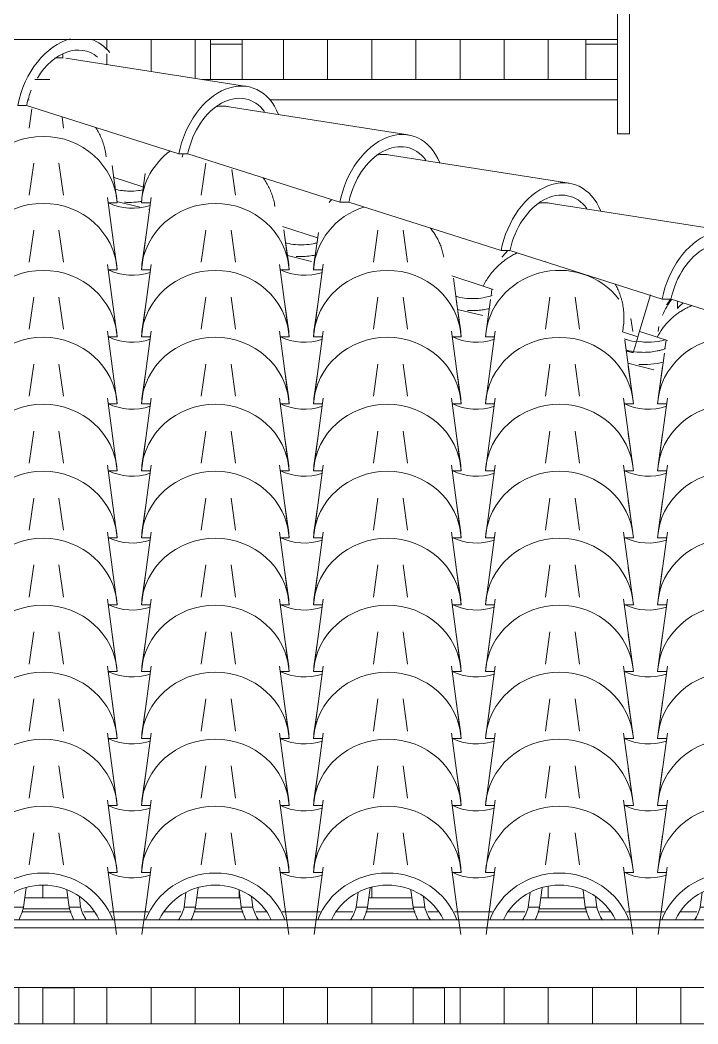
# Model space of a CAD drawing. Header units: millimetres. Extents: x -12976 to 58202, y -2238 to 7407.
# Drawn here: x 53130 to 54205, y 2606 to 4197 of the extents above; entities that cross this region are included whole.
import ezdxf

# ---------------------------------------------------------------- set-up
doc = ezdxf.new("R2010")
doc.units = ezdxf.units.MM
for name, color, linetype, lineweight in [('A-GENM', 13, 'Continuous', 9), ('A-GLAZ-CURT', 52, 'Continuous', 9), ('A-GLAZ-CWMG', 51, 'Continuous', 9), ('A-ROOF', 132, 'Continuous', 9), ('A-ROOF-OTLN', 132, 'Continuous', 9), ('A-ROOF-PATT', 132, 'Continuous', 9), ('S-COLS', 52, 'Continuous', 25)]:
    doc.layers.add(name, color=color, linetype=linetype, lineweight=lineweight)

# ---------------------------------------------------------------- blocks, each defined once
blk = doc.blocks.new('Rectangular Mullion - Caibro-4229769-FACHADA LATERAL ESQUERDA')
at = {"layer": 'A-GLAZ-CWMG'}
for p, q in [((19869.7, 4166.3), (19869.7, 4158.8)), ((19869.7, 4158.8), (19869.7, 4103.1)), ((19919.7, 4158.8), (19869.7, 4158.8)), ((19919.7, 4158.8), (19919.7, 4166.3)), ((19919.7, 4103.1), (19919.7, 4158.8)), ((19869.7, 4103.1), (19919.7, 4103.1))]:
    blk.add_line(p, q, dxfattribs=at)
blk = doc.blocks.new('Rectangular Mullion - Ripa-3919994-FACHADA LATERAL ESQUERDA')
at = {"layer": 'A-GLAZ-CWMG'}
for p, q in [((19048.1, 2805.9), (18979.7, 2805.9)), ((19321, 2805.9), (19252.5, 2805.9)), ((19593.9, 2805.9), (19525.4, 2805.9)), ((19866.8, 2805.9), (19798.3, 2805.9)), ((19051.1, 2788.7), (18976.7, 2788.7)), ((19323.9, 2788.7), (19249.6, 2788.7)), ((19596.8, 2788.7), (19522.5, 2788.7)), ((19869.7, 2788.7), (19795.4, 2788.7))]:
    blk.add_line(p, q, dxfattribs=at)
blk = doc.blocks.new('Rectangular Mullion - Caibro-4229766-FACHADA LATERAL ESQUERDA')
at = {"layer": 'A-GLAZ-CWMG'}
for p, q in [((3795, 4166.3), (3795, 4158.8)), ((3795, 4158.8), (3795, 4103.1)), ((3845, 4158.8), (3795, 4158.8)), ((3845, 4158.8), (3845, 4166.3)), ((3845, 4103.1), (3845, 4158.8)), ((3795, 4103.1), (3845, 4103.1))]:
    blk.add_line(p, q, dxfattribs=at)
blk = doc.blocks.new('Rectangular Mullion - Caibro-3920130-FACHADA LATERAL ESQUERDA')
at = {"layer": 'A-GLAZ-CWMG'}
for p, q in [((19008.2, 2825.9), (19008.2, 2805.9)), ((19008.2, 2663.5), (19008.2, 2606)), ((19058.2, 2663.5), (19008.2, 2663.5)), ((19058.2, 2606), (19058.2, 2663.5)), ((19008.2, 2606), (19058.2, 2606))]:
    blk.add_line(p, q, dxfattribs=at)
blk = doc.blocks.new('Rectangular Mullion - Caibro-3920089-FACHADA LATERAL ESQUERDA')
at = {"layer": 'A-GLAZ-CWMG'}
for p, q in [((19595.5, 2663.5), (19595.5, 2606)), ((19645.5, 2663.5), (19595.5, 2663.5)), ((19645.5, 2606), (19645.5, 2663.5)), ((19595.5, 2606), (19645.5, 2606))]:
    blk.add_line(p, q, dxfattribs=at)
blk = doc.blocks.new('COLONIAL BASE - COLONIAL BASE-3960684-FACHADA LATERAL ESQUERDA')
at = {"layer": 'A-GLAZ-CURT'}
for p, q in [((3752.8, 2908.8), (3760, 2858)), ((3978.5, 2858), (3985.6, 2908.8)), ((3889.4, 2783.5), (3899, 2854.7)), ((4102.5, 2854.7), (4112.1, 2783.5)), ((3765.4, 2818), (3769, 2791.1)), ((3969.4, 2791.1), (3973.6, 2821.9)), ((3787.1, 2791.1), (3785.1, 2807.3)), ((3951.4, 2791.1), (3954.2, 2814.6)), ((3769, 2791.1), (3787.1, 2791.1)), ((3891.5, 2798.8), (3884.4, 2748)), ((3951.4, 2791.1), (3969.4, 2791.1)), ((4117.1, 2748), (4110, 2798.8))]:
    blk.add_line(p, q, dxfattribs=at)
for centre, major_axis, start_param, end_param in [((4000.7, 2732.6), (117.5, 0), 0.348057, 2.793536), ((4000.7, 2732.6), (97.5, 0), 0.425177, 2.716415), ((3869.2, 2812.9), (102.8, 0), 3.36491, 3.584479), ((3869.2, 2812.9), (85.3, 0), 3.411763, 3.68386), ((3869.2, 2812.9), (85.3, 0), 5.740918, 6.013015), ((3869.2, 2812.9), (102.8, 0), 5.840299, 6.059868)]:
    blk.add_ellipse(centre, major_axis=major_axis, ratio=0.957826, start_param=start_param, end_param=end_param, dxfattribs=at)
blk = doc.blocks.new('COLONIAL BASE - COLONIAL BASE-V208-FACHADA LATERAL ESQUERDA')
at = {"layer": 'A-GLAZ-CURT'}
for p, q in [((4298.6, 3015), (4305.7, 2964.1)), ((4524.3, 2964.1), (4531.4, 3015)), ((4429.2, 2845.9), (4444.8, 2960.8)), ((4648.2, 2960.8), (4663.8, 2845.9)), ((4437.2, 2905), (4430.1, 2854.2)), ((4662.9, 2854.2), (4655.8, 2905)), ((4443.6, 2845.9), (4429.2, 2845.9)), ((4663.8, 2845.9), (4649.4, 2845.9))]:
    blk.add_line(p, q, dxfattribs=at)
for centre, major_axis, start_param, end_param in [((4546.5, 2838.8), (117.5, 0), 0.063873, 3.077719), ((4415, 2919.1), (85.3, 0), 4.240455, 5.051809)]:
    blk.add_ellipse(centre, major_axis=major_axis, ratio=0.957826, start_param=start_param, end_param=end_param, dxfattribs=at)
blk = doc.blocks.new('COLONIAL BASE - COLONIAL BASE-V258-FACHADA LATERAL ESQUERDA')
at = {"layer": 'A-GLAZ-CURT'}
for p, q in [((19579.7, 3758.1), (19586.8, 3707.2)), ((19805.4, 3707.2), (19812.5, 3758.1)), ((19710.3, 3589), (19725.9, 3703.9)), ((19931.2, 3690.1), (19944.9, 3589)), ((19718.3, 3648.1), (19711.2, 3597.2)), ((19944, 3597.2), (19936.9, 3648.1)), ((19724.7, 3589), (19710.3, 3589)), ((19944.9, 3589), (19930.5, 3589))]:
    blk.add_line(p, q, dxfattribs=at)
for centre, major_axis, start_param, end_param in [((19827.6, 3581.8), (117.5, 0), 0.063873, 3.077719), ((19696.1, 3662.1), (85.3, 0), 4.240455, 5.051809)]:
    blk.add_ellipse(centre, major_axis=major_axis, ratio=0.957826, start_param=start_param, end_param=end_param, dxfattribs=at)
blk = doc.blocks.new('COLONIAL BASE - COLONIAL BASE-V260-FACHADA LATERAL ESQUERDA')
at = {"layer": 'A-GLAZ-CURT'}
for p, q in [((19306.8, 3864.2), (19314, 3813.4)), ((19532.5, 3813.4), (19539.6, 3864.2)), ((19437.5, 3695.2), (19453, 3810.1)), ((19659.4, 3788.3), (19672, 3695.2)), ((19445.5, 3754.2), (19438.3, 3703.4)), ((19671.1, 3703.4), (19664, 3754.2)), ((19451.8, 3695.2), (19437.5, 3695.2)), ((19672, 3695.2), (19657.6, 3695.2))]:
    blk.add_line(p, q, dxfattribs=at)
for centre, major_axis, start_param, end_param in [((19554.7, 3688), (117.5, 0), 0.063873, 3.077719), ((19423.2, 3768.3), (85.3, 0), 4.240455, 5.051809)]:
    blk.add_ellipse(centre, major_axis=major_axis, ratio=0.957826, start_param=start_param, end_param=end_param, dxfattribs=at)
blk = doc.blocks.new('Colonial cumeeira - hip-4041867-FACHADA LATERAL ESQUERDA')
at = {"layer": 'A-GENM', "color": 8}
for p, q in [((19332, 4092), (19044.6, 4137)), ((18968.3, 4061.8), (18982.5, 4061.8)), ((19223.9, 3985.1), (18982.5, 4061.8)), ((19587.5, 4015.4), (19300.2, 4060.4)), ((19223.9, 3985.1), (19238.1, 3985.1)), ((19479.5, 3908.4), (19238, 3985.1)), ((19843.1, 3938.7), (19555.8, 3983.7)), ((19479.5, 3908.4), (19493.6, 3908.4)), ((19735, 3831.8), (19493.6, 3908.4)), ((20098.7, 3862), (19811.3, 3907)), ((19735, 3831.8), (19749.2, 3831.8)), ((19990.6, 3755.1), (19748.7, 3831.9)), ((19990.6, 3755.1), (20004.7, 3755.1)), ((20246.1, 3678.4), (20004.7, 3755.1))]:
    blk.add_line(p, q, dxfattribs=at)
for centre, major_axis, start_param, end_param in [((19050.2, 4054.4), (33.8, 112.5), 0.387141, 1.711533), ((19050.2, 4054.4), (28, 93.4), 6.000322, 7.494863), ((19050.2, 4054.4), (33.8, 112.5), 5.835967, 6.27354), ((19022.3, 4039.8), (28.7, 95.8), 0.156412, 0.345399), ((19305.7, 3977.8), (33.8, 112.5), 5.57005, 7.994719), ((19050.2, 4054.4), (28, 93.4), 1.435698, 1.686732), ((19305.7, 3977.8), (28, 93.4), 5.80919, 7.969917), ((19277.8, 3963.1), (28.7, 95.8), 0.043599, 0.345399), ((19561.3, 3901.1), (33.8, 112.5), 5.57005, 7.994719), ((19561.3, 3901.1), (28, 93.4), 5.80919, 7.969917), ((19533.4, 3886.5), (28.7, 95.8), 0.043599, 0.345399), ((19816.8, 3824.4), (33.8, 112.5), 5.57005, 7.994719), ((19816.8, 3824.4), (28, 93.4), 5.80919, 7.97014), ((19788.9, 3809.8), (28.7, 95.8), 0.043599, 0.345399), ((20072.4, 3747.8), (33.8, 112.5), 5.57005, 7.994719), ((20072.4, 3747.8), (28, 93.4), 5.80919, 7.969917)]:
    blk.add_ellipse(centre, major_axis=major_axis, ratio=0.691714, start_param=start_param, end_param=end_param, dxfattribs=at)

msp = doc.modelspace()

# ---------------------------------------------------------------- hatches: boundary and pattern name
at = {"layer": 'A-ROOF-PATT'}
h = msp.add_hatch(dxfattribs=at)
h.set_pattern_fill('FP_22', color=256, style=0, pattern_type=2)
h.set_pattern_definition([(90, (34157.68, 6240.08), (-70, 4e-15), [])])
h.paths.add_polyline_path([(37407.3, 4103.1), (37952.7, 4103.1), (37952.7, 4166.3), (37407.3, 4166.3), (37407.3, 4129.7)])
h.paths.add_polyline_path([(48224.4, 4103.1), (48669.1, 4103.1), (48669.1, 4166.3), (48123.8, 4166.3), (48123.8, 4103.1), (48219, 4103.1)])
h.paths.add_polyline_path([(38002.7, 4103.1), (38548, 4103.1), (38548, 4166.3), (38002.7, 4166.3), (38002.7, 4129.7)])
h.paths.add_polyline_path([(38598, 4103.1), (39143.4, 4103.1), (39143.4, 4166.3), (38598, 4166.3), (38598, 4129.7)])
h.paths.add_polyline_path([(39193.4, 4103.1), (39738.8, 4103.1), (39738.8, 4166.3), (39193.4, 4166.3), (39193.4, 4129.7)])
h.paths.add_polyline_path([(39788.8, 4103.1), (40334.1, 4103.1), (40334.1, 4166.3), (39788.8, 4166.3), (39788.8, 4129.7)])
h.paths.add_polyline_path([(40384.1, 4103.1), (40929.5, 4103.1), (40929.5, 4166.3), (40384.1, 4166.3), (40384.1, 4129.7)])
h.paths.add_polyline_path([(40979.5, 4103.1), (41223.8, 4103.4), (41445.7, 4137.6), (41455.8, 4135.5), (41452.5, 4138.4), (41429.8, 4148.1), (41384.4, 4137.7), (41367.8, 4143.6), (41372, 4149.7), (41391.4, 4164.2), (41400.8, 4166.3), (40979.5, 4166.3), (40979.5, 4129.7)])
h.paths.add_polyline_path([(48073.8, 4103.1), (48073.8, 4166.3), (47528.4, 4166.3), (47528.4, 4103.1), (48057.2, 4103.1)])
h.paths.add_polyline_path([(41469.9, 4103.1), (41483.5, 4103.1), (41479.3, 4109.8), (41470.9, 4103.8)])
h.paths.add_polyline_path([(47478.4, 4103.1), (47478.4, 4166.3), (46933, 4166.3), (46933, 4103.1), (47452.8, 4103.1)])
h.paths.add_polyline_path([(54027.3, 4103.1), (54027.3, 4166.3), (53482, 4166.3), (53482, 4103.1), (53884.8, 4103.1)])
h.paths.add_polyline_path([(53418.4, 4103.1), (53432, 4103.4), (53432, 4166.3), (53239.6, 4166.3), (53249, 4164.2), (53269.2, 4149.1), (53271.5, 4145.3), (53252.7, 4138.6), (53210.5, 4148.5), (53186.8, 4137.6), (53184.5, 4135.5), (53194.6, 4137.6), (53326.3, 4117.5), (53416.4, 4103.4)])
h.paths.add_polyline_path([(46883, 4103.1), (46883, 4166.3), (46337.7, 4166.3), (46337.7, 4103.1), (46848.5, 4103.1)])
h.paths.add_polyline_path([(46287.7, 4103.1), (46287.3, 4166.3), (45742.3, 4166.3), (45742.3, 4103.1), (46287.3, 4103.1)])
h.paths.add_polyline_path([(45692.3, 4103.1), (45692.3, 4166.3), (45147, 4166.3), (45147, 4103.1), (45682.9, 4103.1)])
h.paths.add_polyline_path([(53164.1, 4103.1), (53177.1, 4103.1), (53163.1, 4113.1), (53157.9, 4104.7), (53153.3, 4103.1)])
h.paths.add_polyline_path([(53127.2, 4103.1), (53107.8, 4113.5), (53073, 4131.5), (53030.3, 4157.5), (53017.1, 4166.3), (52886.6, 4166.3), (52886.6, 4103.1), (53107.8, 4103.1)])
h.paths.add_polyline_path([(45097, 4103.1), (45097, 4166.3), (44551.6, 4166.3), (44551.6, 4103.1), (45078.6, 4103.1)])
h.paths.add_polyline_path([(52836.6, 4103.1), (52836.6, 4166.3), (52291.3, 4166.3), (52291.3, 4103.1), (52805.6, 4103.1)])
h.paths.add_polyline_path([(41519.9, 4103.1), (41524.8, 4103.1), (41524.8, 4105.7)])
h.paths.add_polyline_path([(41574.8, 4103.1), (42120.2, 4103.1), (42120.2, 4166.3), (41629.5, 4165.9), (41608.5, 4151.8), (41574.8, 4131.9), (41574.8, 4127.9)])
h.paths.add_polyline_path([(44501.6, 4103.1), (44501.6, 4166.3), (43956.3, 4166.3), (43956.3, 4103.1), (44474.2, 4103.1)])
h.paths.add_polyline_path([(43906.3, 4103.1), (43906.3, 4166.3), (43360.9, 4166.3), (43360.9, 4103.1), (43869.9, 4103.1)])
h.paths.add_polyline_path([(43310.9, 4103.1), (43310.9, 4166.3), (42765.5, 4166.3), (42765.5, 4103.1), (43308.7, 4103.1)])
h.paths.add_polyline_path([(52241.3, 4103.1), (52241.3, 4166.3), (51695.9, 4166.3), (51695.9, 4103.1), (52201.3, 4103.1)])
h.paths.add_polyline_path([(51645.9, 4103.1), (51645.9, 4166.3), (51100.5, 4166.3), (51100.5, 4103.1), (51640.1, 4103.1)])
h.paths.add_polyline_path([(42170.2, 4103.1), (42715.5, 4103.1), (42715.5, 4166.3), (42170.2, 4166.3), (42170.2, 4129.7)])
h.paths.add_polyline_path([(51050.5, 4103.1), (51050.5, 4166.3), (50505.2, 4166.3), (50505.2, 4103.1), (51035.7, 4103.1)])
h.paths.add_polyline_path([(50455.2, 4103.1), (50455.2, 4166.3), (49909.8, 4166.3), (49909.8, 4103.1), (50431.4, 4103.1)])
h.paths.add_polyline_path([(49859.8, 4103.1), (49859.8, 4166.3), (49314.5, 4166.3), (49314.5, 4103.1), (49827, 4103.1)])
h.paths.add_polyline_path([(49264.5, 4103.1), (49264.5, 4166.3), (48719.1, 4166.3), (48719.1, 4103.1), (49222.7, 4103.1)])
h.paths.add_polyline_path([(48344.5, 4286.2), (48344.5, 4286.3), (48328.5, 4286.2)])
h.paths.add_polyline_path([(53826.5, 4286.2), (53826.4, 4286.3), (53810.4, 4286.2)])
h.paths.add_polyline_path([(42862.5, 4286.2), (42862.5, 4286.3), (42846.5, 4286.2)])
h.paths.add_polyline_path([(46974, 4286.2), (46974, 4286.3), (46958, 4286.2)])
h.paths.add_polyline_path([(53552.4, 4286.2), (53552.3, 4286.3), (53539.5, 4286.2)])
h.paths.add_polyline_path([(46699.9, 4286.2), (46699.9, 4286.3), (46683.9, 4286.2)])
h.paths.add_polyline_path([(42588.4, 4286.2), (42588.4, 4286.3), (42574.9, 4286.2)])
h.paths.add_polyline_path([(46425.8, 4286.2), (46425.8, 4286.3), (46416.8, 4286.2)])
h.paths.add_polyline_path([(42040.2, 4286.2), (42040.2, 4286.3), (42024.2, 4286.2)])
h.paths.add_polyline_path([(41766.1, 4286.2), (41766.1, 4286.3), (41754.7, 4286.2)])
h.paths.add_polyline_path([(46151.7, 4286.2), (46151.7, 4286.3), (46135.7, 4286.2)])
h.paths.add_polyline_path([(45877.6, 4286.2), (45877.6, 4286.3), (45861.6, 4286.2)])
h.paths.add_polyline_path([(48070.4, 4286.2), (48070.4, 4286.3), (48068, 4286.2)])
h.paths.add_polyline_path([(53004.2, 4286.2), (53004.2, 4286.3), (52988.1, 4286.2)])
h.paths.add_polyline_path([(43906.3, 4286.2), (43906.3, 4286.3), (43903.3, 4286.2)])
h.paths.add_polyline_path([(52730.1, 4286.2), (52730.1, 4286.3), (52719.3, 4286.2)])
h.paths.add_polyline_path([(52456, 4286.2), (52456, 4286.3), (52439.9, 4286.2)])
h.paths.add_polyline_path([(40929.5, 4286.2), (40929.5, 4286.3), (40888.2, 4286.2)])
h.paths.add_polyline_path([(45603.5, 4286.2), (45603.5, 4286.3), (45596.6, 4286.2)])
h.paths.add_polyline_path([(52181.9, 4286.2), (52181.9, 4286.3), (52165.8, 4286.2)])
h.paths.add_polyline_path([(41492, 4286.2), (41492, 4286.3), (41476, 4286.2)])
h.paths.add_polyline_path([(45055.3, 4286.2), (45055.3, 4286.3), (45039.3, 4286.2)])
h.paths.add_polyline_path([(51907.8, 4286.2), (51907.8, 4286.3), (51899.1, 4286.2)])
h = msp.add_hatch(dxfattribs=at)
h.set_pattern_fill('FP_21', color=256, style=0, pattern_type=2)
h.set_pattern_definition([(90, (34157.68, 5650.85), (-70, 4e-15), [])])
h.paths.add_polyline_path([(57208.1, 2606), (57016.2, 2663.6), (56740, 2663.5), (56740, 2606), (57165.6, 2606)])
h.paths.add_polyline_path([(37481.1, 2606), (37894.7, 2606), (37894.7, 2663.6), (37618.5, 2663.6), (37426.6, 2606)])
h.paths.add_polyline_path([(37944.7, 2606), (38482, 2606), (38482, 2663.6), (37944.7, 2663.5), (37944.7, 2645.2)])
h.paths.add_polyline_path([(38532, 2606), (39069.4, 2606), (39069.4, 2663.6), (38532, 2663.5), (38532, 2645.2)])
h.paths.add_polyline_path([(39119.4, 2606), (39656.7, 2606), (39656.7, 2663.6), (39119.4, 2663.5), (39119.4, 2645.2)])
h.paths.add_polyline_path([(39706.7, 2606), (40244.1, 2606), (40243.8, 2663.6), (39706.7, 2663.5), (39706.7, 2608.1)])
h.paths.add_polyline_path([(56690, 2606), (56690, 2663.6), (56152.6, 2663.5), (56152.6, 2606), (56474.9, 2606)])
h.paths.add_polyline_path([(40294.1, 2606), (40831.4, 2606), (40831.4, 2663.6), (40294.1, 2663.5), (40294.1, 2645.2)])
h.paths.add_polyline_path([(40881.4, 2606), (41418.8, 2606), (41418.8, 2663.6), (40881.4, 2663.5), (40881.4, 2645.2)])
h.paths.add_polyline_path([(41468.8, 2606), (42006.2, 2606), (42006.2, 2663.6), (41468.8, 2663.5), (41468.8, 2645.2)])
h.paths.add_polyline_path([(42056.2, 2606), (42593.5, 2606), (42593.5, 2663.6), (42056.2, 2663.5), (42056.2, 2645.2)])
h.paths.add_polyline_path([(42643.5, 2606), (43180.9, 2606), (43180.9, 2663.6), (42643.5, 2663.5), (42643.5, 2608.1)])
h.paths.add_polyline_path([(56102.6, 2606), (56102.6, 2663.6), (55565.3, 2663.5), (55565.3, 2606), (55784.2, 2606)])
h.paths.add_polyline_path([(43230.9, 2606), (43768.2, 2606), (43768.2, 2663.6), (43230.9, 2663.5), (43230.9, 2645.2)])
h.paths.add_polyline_path([(43818.2, 2606), (44355.6, 2606), (44355.6, 2663.6), (43818.2, 2663.5), (43818.2, 2645.2)])
h.paths.add_polyline_path([(55515.3, 2606), (55515.3, 2663.6), (54977.9, 2663.5), (54977.9, 2606), (55438.8, 2606)])
h.paths.add_polyline_path([(44405.6, 2606), (44942.9, 2606), (44942.9, 2663.6), (44405.6, 2663.5), (44405.6, 2645.2)])
h.paths.add_polyline_path([(44992.9, 2606), (45530.3, 2606), (45530.3, 2663.6), (44992.9, 2663.5), (44992.9, 2645.2)])
h.paths.add_polyline_path([(45580.3, 2606), (46117.6, 2606), (46117.6, 2663.6), (45580.3, 2663.5), (45580.3, 2645.2)])
h.paths.add_polyline_path([(46167.6, 2606), (46705, 2606), (46705, 2663.6), (46167.6, 2663.5), (46167.6, 2645.2)])
h.paths.add_polyline_path([(46755, 2606), (47292.3, 2606), (47292.3, 2663.6), (46755, 2663.5), (46755, 2645.2)])
h.paths.add_polyline_path([(47342.3, 2606), (47879.7, 2606), (47879.7, 2663.6), (47342.3, 2663.5), (47342.3, 2645.2)])
h.paths.add_polyline_path([(47929.7, 2606), (48467, 2606), (48467, 2663.6), (47929.7, 2663.5), (47929.7, 2645.2)])
h.paths.add_polyline_path([(48517, 2606), (49054.4, 2606), (49054.4, 2663.6), (48517, 2663.5), (48517, 2645.2)])
h.paths.add_polyline_path([(49104.4, 2606), (49641.7, 2606), (49641.7, 2663.6), (49104.4, 2663.5), (49104.4, 2645.2)])
h.paths.add_polyline_path([(49691.7, 2606), (50229.1, 2606), (50229.1, 2663.6), (49691.7, 2663.5), (49691.7, 2645.2)])
h.paths.add_polyline_path([(50279.1, 2606), (50816.4, 2606), (50816.4, 2663.6), (50279.1, 2663.5), (50279.1, 2645.2)])
h.paths.add_polyline_path([(50866.4, 2606), (51403.8, 2606), (51403.8, 2663.6), (50866.4, 2663.5), (50866.4, 2645.2)])
h.paths.add_polyline_path([(51453.8, 2606), (51991.2, 2606), (51991.2, 2663.6), (51453.8, 2663.5), (51453.8, 2645.2)])
h.paths.add_polyline_path([(52041.2, 2606), (52578.5, 2606), (52578.5, 2663.6), (52041.2, 2663.5), (52041.2, 2645.2)])
h.paths.add_polyline_path([(52628.5, 2606), (53165.9, 2606), (53165.9, 2663.6), (52628.5, 2663.5), (52628.5, 2645.2)])
h.paths.add_polyline_path([(53215.9, 2606), (53753.2, 2606), (53753.2, 2663.6), (53215.9, 2663.5), (53215.9, 2645.2)])
h.paths.add_polyline_path([(53803.2, 2606), (54340.6, 2606), (54340.6, 2663.6), (53803.2, 2663.5), (53803.2, 2645.2)])
h.paths.add_polyline_path([(54927.9, 2606), (54927.9, 2663.6), (54390.6, 2663.5), (54390.6, 2606), (54748.2, 2606)])
h.paths.add_polyline_path([(40357.1, 2805.9), (40380.6, 2805.9), (40378.7, 2818.1), (40365.2, 2823.1), (40340.9, 2825.9), (40317.4, 2823.1), (40314.3, 2821.5), (40312.1, 2805.9), (40351.7, 2805.9)])
h.paths.add_polyline_path([(50141, 2805.9), (50204.2, 2805.9), (50202.5, 2818), (50189, 2823.1), (50165, 2826), (50141, 2823.1), (50137.9, 2821.9), (50135.8, 2805.9)])
h.paths.add_polyline_path([(49931.3, 2805.9), (49929.6, 2818), (49916.2, 2823.1), (49892.1, 2826), (49868.1, 2823.1), (49865, 2821.9), (49862.9, 2805.9), (49921.3, 2805.9)])
h.paths.add_polyline_path([(44132.4, 2805.9), (44200.9, 2805.9), (44199.2, 2818), (44185.7, 2823.1), (44161.7, 2826), (44137.7, 2823.1), (44134.6, 2821.9), (44132.5, 2806.6)])
h.paths.add_polyline_path([(40585, 2805.9), (40653.5, 2805.9), (40651.8, 2818), (40638.3, 2823.1), (40613.4, 2825.9), (40589.2, 2822.7), (40587.1, 2821.5), (40585.3, 2807.6)])
h.paths.add_polyline_path([(50423.6, 2805.9), (50477, 2805.9), (50475.4, 2818), (50461.9, 2823.1), (50437.9, 2826), (50413.9, 2823.1), (50410.8, 2821.9), (50408.7, 2805.9), (50413.9, 2805.9)])
h.paths.add_polyline_path([(56417.1, 2805.9), (56477.1, 2805.9), (56477.1, 2818.6), (56465.2, 2823.1), (56441.2, 2826), (56417.1, 2823.1), (56414, 2821.9), (56412, 2805.9)])
h.paths.add_polyline_path([(49611.2, 2805.9), (49641.7, 2805.9), (49641.7, 2823.3), (49619.3, 2826), (49595.2, 2823.1), (49592.1, 2821.9), (49590, 2805.9), (49605, 2805.9)])
h.paths.add_polyline_path([(55047.5, 2805.9), (55115.9, 2805.9), (55114.3, 2818), (55100.8, 2823.1), (55076.8, 2826), (55052.8, 2823.1), (55049.7, 2821.9), (55047.6, 2806.6)])
h.paths.add_polyline_path([(54834.5, 2805.9), (54843.1, 2805.9), (54841.4, 2818), (54827.9, 2823.1), (54803.9, 2826), (54779.9, 2823.1), (54776.8, 2821.9), (54774.7, 2805.9), (54833.1, 2805.9)])
h.paths.add_polyline_path([(49385.5, 2805.9), (49383.9, 2818), (49370.4, 2823.1), (49346.4, 2826), (49322.3, 2823.1), (49319.2, 2821.9), (49317.2, 2805.9), (49375.6, 2805.9)])
h.paths.add_polyline_path([(50686.7, 2805.9), (50749.9, 2805.9), (50748.3, 2818), (50733.6, 2823.3), (50710.8, 2826), (50686.7, 2823.1), (50683.6, 2821.9), (50681.6, 2805.9)])
h.paths.add_polyline_path([(40887.2, 2805.9), (40926.4, 2805.9), (40924.7, 2818), (40911.2, 2823.1), (40887.2, 2826), (40881.4, 2825.3), (40881.4, 2805.9)])
h.paths.add_polyline_path([(40107.7, 2805.9), (40106.1, 2818), (40092.6, 2823.1), (40068.6, 2826), (40044.5, 2823.1), (40041.4, 2821.9), (40039.4, 2805.9), (40097.8, 2805.9)])
h.paths.add_polyline_path([(49104.4, 2805.9), (49112.7, 2805.9), (49111, 2818), (49104.4, 2820.5), (49104.4, 2814.6)])
h.paths.add_polyline_path([(49050, 2805.9), (49054.4, 2805.9), (49054.4, 2823.7), (49049.5, 2823.1), (49046.4, 2821.9), (49044.3, 2805.9), (49049.5, 2805.9)])
h.paths.add_polyline_path([(51007.7, 2805.9), (51022.8, 2805.9), (51021.2, 2818), (51007.7, 2823.1), (50983.6, 2826), (50959.6, 2823.1), (50956.5, 2821.9), (50954.4, 2805.9), (50983.6, 2805.9)])
h.paths.add_polyline_path([(41145.8, 2805.9), (41199.2, 2805.9), (41197.6, 2818), (41184.1, 2823.1), (41160.1, 2826), (41136, 2823.1), (41132.9, 2821.9), (41130.9, 2805.9), (41136, 2805.9)])
h.paths.add_polyline_path([(48834.2, 2805.9), (48839.8, 2805.9), (48838.1, 2818), (48824.6, 2823.1), (48800.6, 2826), (48776.6, 2823.1), (48773.5, 2821.9), (48771.4, 2805.9), (48829.8, 2805.9)])
h.paths.add_polyline_path([(56207.5, 2805.9), (56205.8, 2818), (56192.3, 2823.1), (56168.3, 2826), (56152.6, 2824.1), (56152.6, 2805.9), (56197.5, 2805.9)])
h.paths.add_polyline_path([(41408.9, 2805.9), (41418.8, 2805.9), (41418.7, 2824.3), (41408.9, 2823.1), (41405.8, 2821.9), (41403.7, 2805.9)])
h.paths.add_polyline_path([(48566.9, 2805.9), (48565.3, 2818), (48551.8, 2823.1), (48527.7, 2826), (48517, 2824.7), (48517, 2805.9), (48556.9, 2805.9)])
h.paths.add_polyline_path([(51256.5, 2805.9), (51295.7, 2805.9), (51294, 2818), (51280.5, 2823.1), (51256.5, 2826), (51232.5, 2823.1), (51229.4, 2821.9), (51227.3, 2805.9), (51242.3, 2805.9)])
h.paths.add_polyline_path([(39834.9, 2805.9), (39833.2, 2818), (39819.7, 2823.1), (39795.7, 2826), (39771.7, 2823.1), (39768.6, 2821.9), (39766.5, 2805.9), (39824.9, 2805.9)])
h.paths.add_polyline_path([(48294, 2805.9), (48292.4, 2818), (48278.9, 2823.1), (48254.9, 2826), (48229.8, 2822.7), (48227.7, 2821.9), (48225.7, 2805.9), (48284.1, 2805.9)])
h.paths.add_polyline_path([(41472.1, 2805.9), (41470.5, 2818), (41468.8, 2818.7), (41468.8, 2805.9)])
h.paths.add_polyline_path([(43864.8, 2805.9), (43928, 2805.9), (43926.4, 2818), (43912.9, 2823.1), (43888.8, 2826), (43864.8, 2823.1), (43861.7, 2821.9), (43859.6, 2805.9)])
h.paths.add_polyline_path([(41705.8, 2805.9), (41745, 2805.9), (41743.3, 2818), (41729.8, 2823.1), (41705.8, 2826), (41681.8, 2823.1), (41678.7, 2821.9), (41676.6, 2805.9), (41691.6, 2805.9)])
h.paths.add_polyline_path([(48014, 2805.9), (48021.2, 2805.9), (48019.5, 2818), (48006, 2823.1), (47982, 2826), (47958, 2823.1), (47954.9, 2821.9), (47952.8, 2805.9), (48011.2, 2805.9)])
h.paths.add_polyline_path([(51505.4, 2805.9), (51568.5, 2805.9), (51566.9, 2818), (51553.4, 2823.1), (51529.4, 2826), (51505.4, 2823.1), (51502.3, 2821.9), (51500.2, 2805.9)])
h.paths.add_polyline_path([(55608.3, 2805.9), (55661.7, 2805.9), (55660.1, 2818), (55646.6, 2823.1), (55622.5, 2826), (55598.5, 2823.1), (55595.4, 2821.9), (55593.3, 2805.9), (55598.5, 2805.9)])
h.paths.add_polyline_path([(39553.1, 2805.9), (39562, 2805.9), (39560.3, 2818), (39546.8, 2823.1), (39522.8, 2826), (39498.8, 2823.1), (39495.7, 2821.9), (39493.6, 2805.9), (39552, 2805.9)])
h.paths.add_polyline_path([(41964.5, 2805.9), (42006.2, 2805.9), (42006.2, 2821.8), (42002.7, 2823.1), (41978.7, 2826), (41954.7, 2823.1), (41951.6, 2821.9), (41949.5, 2805.9), (41954.7, 2805.9)])
h.paths.add_polyline_path([(51802.3, 2805.9), (51841.4, 2805.9), (51839.8, 2818), (51826.3, 2823.1), (51802.3, 2826), (51778.2, 2823.1), (51775.1, 2821.9), (51773.1, 2805.9), (51788, 2805.9)])
h.paths.add_polyline_path([(55388.8, 2805.9), (55387.2, 2818), (55373.7, 2823.1), (55349.7, 2826), (55325.6, 2823.1), (55322.5, 2821.9), (55320.5, 2805.9), (55378.9, 2805.9)])
h.paths.add_polyline_path([(47748.3, 2805.9), (47746.6, 2818), (47733.1, 2823.1), (47709.1, 2826), (47685.1, 2823.1), (47682, 2821.9), (47679.9, 2805.9), (47738.3, 2805.9)])
h.paths.add_polyline_path([(52060.9, 2805.9), (52114.3, 2805.9), (52112.7, 2818), (52099.2, 2823.1), (52075.1, 2826), (52051.1, 2823.1), (52048, 2821.9), (52045.9, 2805.9), (52051.1, 2805.9)])
h.paths.add_polyline_path([(47475.4, 2805.9), (47473.8, 2818), (47460.3, 2823.1), (47436.2, 2826), (47412.2, 2823.1), (47409.1, 2821.9), (47407, 2805.9), (47465.4, 2805.9)])
h.paths.add_polyline_path([(39289.1, 2805.9), (39287.5, 2818), (39274, 2823.1), (39249.9, 2826), (39225.9, 2823.1), (39222.8, 2821.9), (39220.7, 2805.9), (39279.1, 2805.9)])
h.paths.add_polyline_path([(47193.8, 2805.9), (47202.5, 2805.9), (47200.9, 2818), (47187.4, 2823.1), (47163.4, 2826), (47139.3, 2823.1), (47136.2, 2821.9), (47134.2, 2805.9), (47192.6, 2805.9)])
h.paths.add_polyline_path([(55934.6, 2805.9), (55932.9, 2818), (55919.4, 2823.1), (55895.4, 2826), (55870.5, 2822.8), (55868.3, 2821.9), (55866.2, 2805.9), (55924.6, 2805.9)])
h.paths.add_polyline_path([(52324, 2805.9), (52387.2, 2805.9), (52385.5, 2818), (52372, 2823.1), (52348, 2826), (52324, 2823.1), (52320.9, 2821.9), (52318.8, 2805.9)])
h.paths.add_polyline_path([(52628.5, 2805.9), (52660.1, 2805.9), (52658.4, 2818), (52644.9, 2823.1), (52628.5, 2825.1), (52628.5, 2823.1)])
h.paths.add_polyline_path([(46929.6, 2805.9), (46928, 2818), (46914.5, 2823.1), (46890.5, 2826), (46866.5, 2823.1), (46863.4, 2821.9), (46861.3, 2805.9), (46919.7, 2805.9)])
h.paths.add_polyline_path([(39016.2, 2805.9), (39014.6, 2818), (39001.1, 2823.1), (38977.1, 2826), (38953, 2823.1), (38949.9, 2821.9), (38947.8, 2805.9), (39006.3, 2805.9)])
h.paths.add_polyline_path([(42524.5, 2805.9), (42563.6, 2805.9), (42562, 2818), (42548.5, 2823.1), (42524.5, 2826), (42500.4, 2823.1), (42497.3, 2821.9), (42495.3, 2805.9), (42510.2, 2805.9)])
h.paths.add_polyline_path([(52917.8, 2805.9), (52932.9, 2805.9), (52931.3, 2818), (52917.8, 2823.1), (52893.8, 2826), (52869.7, 2823.1), (52866.6, 2821.9), (52864.6, 2805.9), (52893.8, 2805.9)])
h.paths.add_polyline_path([(46656.8, 2805.9), (46655.1, 2818), (46641.6, 2823.1), (46617.6, 2826), (46593.6, 2823.1), (46590.5, 2821.9), (46588.3, 2805.9), (46646.8, 2805.9)])
h.paths.add_polyline_path([(38743.3, 2805.9), (38741.7, 2818), (38728.2, 2823.1), (38704.2, 2826), (38680.2, 2823.1), (38677.1, 2821.9), (38675, 2805.9), (38733.4, 2805.9)])
h.paths.add_polyline_path([(53142.6, 2805.9), (53165.9, 2805.9), (53165.9, 2825.9), (53142.6, 2823.1), (53139.5, 2821.9), (53137.4, 2805.9)])
h.paths.add_polyline_path([(46383.9, 2805.9), (46382.2, 2818), (46368.8, 2823.1), (46344.7, 2826), (46320.7, 2823.1), (46317.6, 2821.9), (46315.5, 2805.9), (46373.9, 2805.9)])
h.paths.add_polyline_path([(44420.3, 2805.9), (44473.8, 2805.9), (44472.1, 2818), (44458.6, 2823.1), (44434.6, 2826), (44410.6, 2823.1), (44407.5, 2821.9), (44405.6, 2805.9), (44410.6, 2805.9)])
h.paths.add_polyline_path([(42783.1, 2805.9), (42836.5, 2805.9), (42834.8, 2818), (42821.4, 2823.1), (42797.3, 2826), (42773.3, 2823.1), (42770.2, 2821.9), (42768.1, 2805.9), (42773.3, 2805.9)])
h.paths.add_polyline_path([(53478.7, 2805.9), (53477.3, 2814.6), (53477.3, 2805.9)])
h.paths.add_polyline_path([(53698.2, 2805.9), (53751.6, 2805.9), (53749.9, 2818), (53736.4, 2823.1), (53712.1, 2826), (53688.4, 2823.1), (53685.3, 2821.9), (53683.2, 2805.9), (53688.4, 2805.9)])
h.paths.add_polyline_path([(38470.5, 2805.9), (38468.8, 2818), (38455.3, 2823.1), (38430.8, 2825.9), (38407.3, 2823.1), (38404.2, 2821.9), (38402.1, 2805.9), (38460.5, 2805.9)])
h.paths.add_polyline_path([(46111, 2805.9), (46109.4, 2818), (46095.9, 2823.1), (46071.9, 2826), (46047.8, 2823.1), (46044.7, 2821.9), (46042.7, 2805.9), (46101.1, 2805.9)])
h.paths.add_polyline_path([(53971, 2805.9), (54024.4, 2805.9), (54022.8, 2818), (54009.3, 2823.1), (53985.3, 2826), (53961.3, 2823.1), (53958.2, 2821.9), (53956.1, 2805.9), (53961.3, 2805.9)])
h.paths.add_polyline_path([(45510.3, 2805.9), (45530.3, 2805.9), (45530.3, 2825.5), (45526.1, 2826), (45502.1, 2823.1), (45499, 2821.9), (45496.9, 2805.9), (45502.1, 2805.9)])
h.paths.add_polyline_path([(43046.2, 2805.9), (43109.4, 2805.9), (43107.7, 2818), (43092.9, 2823.3), (43070.2, 2826), (43046.2, 2823.1), (43043.1, 2821.9), (43041, 2805.9)])
h.paths.add_polyline_path([(43655.1, 2805.9), (43653.5, 2818), (43640, 2823.1), (43616, 2826), (43591.9, 2823.1), (43588.8, 2821.9), (43586.8, 2805.9), (43654.1, 2805.9)])
h.paths.add_polyline_path([(38197.6, 2805.9), (38195.9, 2818), (38182.5, 2823.1), (38158.4, 2825.6), (38157.3, 2825.3), (38157.3, 2805.9), (38187.6, 2805.9)])
h.paths.add_polyline_path([(45292.4, 2805.9), (45290.7, 2818), (45277.2, 2823.1), (45251.3, 2825.8), (45229.2, 2823.1), (45226.1, 2821.9), (45224, 2805.9), (45282.4, 2805.9)])
h.paths.add_polyline_path([(54228.9, 2805.9), (54297.3, 2805.9), (54295.7, 2818), (54282.2, 2823.1), (54258.2, 2826), (54234.1, 2823.1), (54231, 2821.9), (54229, 2806.6)])
h.paths.add_polyline_path([(43343.1, 2805.9), (43382.2, 2805.9), (43380.6, 2818), (43367.1, 2823.1), (43343.1, 2826), (43319.1, 2823.1), (43316, 2821.9), (43313.9, 2805.9), (43328.8, 2805.9)])
h.paths.add_polyline_path([(45019.5, 2805.9), (45017.9, 2818), (45004.4, 2823.1), (44992.9, 2824.5), (44992.9, 2805.9), (45009.5, 2805.9)])
h.paths.add_polyline_path([(54555.1, 2805.9), (54570.2, 2805.9), (54568.5, 2818), (54555.1, 2823.1), (54531, 2826), (54507, 2823.1), (54503.9, 2821.9), (54501.8, 2805.9), (54531, 2805.9)])
h.paths.add_polyline_path([(44746.6, 2805.9), (44745, 2818), (44731.5, 2823.1), (44707.5, 2826), (44683.4, 2823.1), (44680.3, 2821.9), (44678.3, 2805.9), (44736.7, 2805.9)])

# ---------------------------------------------------------------- linework, layer by layer
at = {"layer": 'A-GLAZ-CURT'}
for p, q in [((53144.4, 4025.7), (53148.7, 4056.4)), ((53196.4, 4043.1), (53198.8, 4025.7)), ((53386.8, 3980), (53388.3, 3985.1)), ((53191.6, 3970.4), (53198.8, 3919.5)), ((53283, 3915.7), (53275.9, 3966.5)), ((53417.3, 3919.5), (53424.4, 3970.4)), ((53326.3, 3932.3), (53277.5, 3948.3)), ((53328.5, 3953.9), (53323.1, 3915.7)), ((53465.9, 3960.5), (53471.6, 3919.5)), ((53280, 3936.6), (53280.7, 3930.8)), ((53325.1, 3928.6), (53325.7, 3932.5)), ((53281.6, 3924.7), (53283.9, 3907.5)), ((53322.3, 3801.3), (53337.8, 3916.2)), ((53283.9, 3907.5), (53269.5, 3907.5)), ((53283.5, 3909.6), (53319.9, 3900.6)), ((53322.3, 3907.5), (53322.7, 3910.6)), ((53336.6, 3907.5), (53322.3, 3907.5)), ((53333.3, 3897.3), (53335.2, 3896.8)), ((53601.5, 3851.9), (53546.2, 3870)), ((53330.3, 3860.4), (53323.1, 3809.6)), ((53548.2, 3864.5), (53556.8, 3801.3)), ((53555.9, 3809.6), (53548.8, 3860.4)), ((53603.1, 3860.4), (53596, 3809.6)), ((53601, 3844.4), (53602.1, 3853)), ((53737.4, 3864.2), (53744.5, 3813.4)), ((53554, 3824), (53592.1, 3814.6)), ((53595.1, 3801.3), (53599.1, 3830.5)), ((53963, 3813.4), (53963.2, 3814.3)), ((53336.6, 3801.3), (53322.3, 3801.3)), ((53556.8, 3801.3), (53542.4, 3801.3)), ((53609.5, 3801.3), (53595.1, 3801.3)), ((53864.4, 3775.5), (53814.7, 3791.7)), ((53880.4, 3770.2), (53864.4, 3775.5)), ((53876.8, 3760.3), (53878.3, 3770.9)), ((54010.3, 3758.1), (54017.4, 3707.2)), ((54109.9, 3695.2), (54129.8, 3761.6)), ((53868, 3695.2), (53875.4, 3749.9)), ((53876, 3754.2), (53868.9, 3703.4)), ((54172.6, 3740.1), (54172.6, 3751.9)), ((53823.8, 3738.6), (53863.9, 3728.7)), ((54101.7, 3703.4), (54098.7, 3724.2)), ((54143, 3711.7), (54141.8, 3703.4)), ((53882.4, 3695.2), (53868, 3695.2)), ((54109.9, 3695.2), (54085.3, 3703.2)), ((54107.5, 3687.2), (54109.7, 3694.7)), ((54140.3, 3694.8), (54112.8, 3703.8)), ((54156.8, 3689.4), (54140.3, 3694.8)), ((54107.5, 3687.1), (54102.4, 3670.3)), ((54152.7, 3676.2), (54154.6, 3690.1)), ((54092.7, 3672.2), (54102.3, 3669.9)), ((54140.9, 3589), (54151.8, 3669.3)), ((54093.8, 3653.2), (54135.3, 3642.9)), ((54148.9, 3648.1), (54141.8, 3597.2)), ((54155.3, 3589), (54140.9, 3589))]:
    msp.add_line(p, q, dxfattribs=at)
for centre, major_axis, start_param, end_param in [((53166.6, 3900.3), (117.5, 0), 0.063873, 3.077719), ((53439.5, 3900.3), (117.5, 0), 2.221603, 3.077719), ((53308, 3980.6), (85.3, 0), 4.240455, 5.051809), ((53439.5, 3794.1), (117.5, 0), 0.063873, 3.077719), ((53712.4, 3794.1), (117.5, 0), 1.891773, 3.077719), ((53985.3, 3688), (117.5, 0), 0.638161, 3.077719), ((53308, 3874.4), (85.3, 0), 4.240455, 5.051809), ((53580.9, 3874.4), (85.3, 0), 4.240455, 5.051809), ((54258.2, 3688), (117.5, 0), 2.504481, 2.765205), ((53853.8, 3768.3), (85.3, 0), 4.240455, 5.051809), ((54258.2, 3581.8), (117.5, 0), 0.063873, 3.077719), ((54126.6, 3768.3), (85.3, 0), 4.495582, 5.023888), ((54126.6, 3662.1), (85.3, 0), 4.240455, 5.051809)]:
    msp.add_ellipse(centre, major_axis=major_axis, ratio=0.957826, start_param=start_param, end_param=end_param, dxfattribs=at)
for points, knots in [([(53249.7, 4027.1), (53249.9, 4026.8), (53251.7, 4024), (53254.8, 4018.6), (53258, 4011.9), (53260.3, 4006.2), (53261.8, 4001.8), (53263.2, 3997.3), (53264.4, 3992.7), (53265.3, 3987.9), (53266, 3983.8), (53266.3, 3981.3), (53266.4, 3980.4)], [-0.2260521, -0.2260521, -0.2260521, -0.2260521, -0.2222222, -0.1944444, -0.1666667, -0.1527778, -0.1388889, -0.125, -0.1111111, -0.0972222, -0.0833333, -0.0760188, -0.0760188, -0.0760188, -0.0760188]), ([(53515.4, 3947.2), (53515.6, 3946.9), (53517.5, 3944.2), (53520.9, 3939), (53524.4, 3932.5), (53526.9, 3927), (53528.6, 3922.8), (53530.2, 3918.4), (53531.5, 3913.9), (53532.7, 3909.2), (53533.5, 3905.1), (53533.9, 3902.5), (53534.1, 3901.5)], [-0.3137031, -0.3137031, -0.3137031, -0.3137031, -0.3076923, -0.2692308, -0.2307692, -0.2115385, -0.1923077, -0.1730769, -0.1538462, -0.1346154, -0.1153846, -0.1040057, -0.1040057, -0.1040057, -0.1040057]), ([(53280.7, 3929.1), (53288, 3927.2), (53300.2, 3925.6), (53315.7, 3926.5), (53323.4, 3927.9), (53326.3, 3928.6)], [-0.4772389, -0.4772389, -0.4772389, -0.4772389, -0.375, -0.3125, -0.2745836, -0.2745836, -0.2745836, -0.2745836]), ([(53322.6, 3909.8), (53319.9, 3909.3), (53311.9, 3908.3), (53302.9, 3908), (53296.6, 3908.4), (53295.5, 3908.5)], [-0.69565112, -0.69565112, -0.69565112, -0.69565112, -0.66666667, -0.61111111, -0.59904215, -0.59904215, -0.59904215, -0.59904215]), ([(53624.2, 3912.8), (53623.5, 3912.2), (53622.2, 3910.7), (53620.9, 3909.1), (53620.2, 3908.2)], [-0.15736108, -0.15736108, -0.15736108, -0.15736108, -0.14705882, -0.1347894, -0.1347894, -0.1347894, -0.1347894]), ([(53780.6, 3867.5), (53783.1, 3864.5), (53786.8, 3859.3), (53791.5, 3851.6), (53794.8, 3844.7), (53797.8, 3837.4), (53800.2, 3829.7), (53801.4, 3824.3), (53801.9, 3821.6)], [-0.6019554, -0.6019554, -0.6019554, -0.6019554, -0.5, -0.4375, -0.375, -0.3125, -0.25, -0.1875, -0.1875, -0.1875, -0.1875]), ([(53550.8, 3844.2), (53551.5, 3844), (53561.2, 3841.6), (53575.9, 3840.1), (53592.2, 3842.1), (53599, 3843.6), (53601, 3844.1)], [-0.4806089, -0.4806089, -0.4806089, -0.4806089, -0.4705882, -0.3529412, -0.2941176, -0.269049, -0.269049, -0.269049, -0.269049]), ([(53598.7, 3824.8), (53591.3, 3823.4), (53580.9, 3822.3), (53570.7, 3822.5), (53567.7, 3822.7)], [-0.7056615, -0.7056615, -0.7056615, -0.7056615, -0.6315789, -0.6005531, -0.6005531, -0.6005531, -0.6005531]), ([(53864.4, 3775.5), (53867.2, 3781.1), (53871.8, 3789), (53879, 3798.4), (53884.9, 3804.8), (53891.1, 3810.7), (53897.5, 3815.9), (53904.2, 3820.5), (53910.9, 3824.6), (53915.7, 3827), (53918.1, 3828.1), (53918.2, 3828.2)], [-1, -1, -1, -1, -0.9539474, -0.9309211, -0.9078947, -0.8848684, -0.8618421, -0.8388158, -0.8157895, -0.7927632, -0.79151, -0.79151, -0.79151, -0.79151]), ([(53903.8, 3831.9), (53902.2, 3830.4), (53898.8, 3827.1), (53895.7, 3823.3), (53894.2, 3821.2)], [-0.15532101, -0.15532101, -0.15532101, -0.15532101, -0.13157895, -0.10526316, -0.10526316, -0.10526316, -0.10526316]), ([(54073.9, 3778.8), (54075.2, 3776.4), (54077.8, 3771.3), (54080.6, 3764.5), (54082.6, 3758.6), (54084, 3754), (54085.2, 3749.3), (54086.1, 3744.5), (54086.8, 3739.6), (54087.6, 3732.8), (54087.9, 3724.3), (54087.1, 3713.9), (54086, 3706.8), (54085.3, 3703.2)], [-0.2081889, -0.2081889, -0.2081889, -0.2081889, -0.1842105, -0.1578947, -0.1447368, -0.1315789, -0.1184211, -0.1052632, -0.0921053, -0.0789474, -0.0526316, -0.0263158, 0, 0, 0, 0]), ([(53821, 3759.2), (53822, 3759), (53832.3, 3756.3), (53848, 3754.9), (53866.5, 3757.2), (53875, 3759.4), (53878.4, 3760.5)], [-0.4832936, -0.4832936, -0.4832936, -0.4832936, -0.4705882, -0.3529412, -0.2941176, -0.2535294, -0.2535294, -0.2535294, -0.2535294]), ([(54162.2, 3755.2), (54161.3, 3754.2), (54159.4, 3751.9), (54157.1, 3748.7), (54155.7, 3746.6), (54155.3, 3745.9)], [-0.7659135, -0.7659135, -0.7659135, -0.7659135, -0.7, -0.625, -0.5865042, -0.5865042, -0.5865042, -0.5865042]), ([(53874, 3739.9), (53873.3, 3739.7), (53869.5, 3738.9), (53862.7, 3737.7), (53851.8, 3736.7), (53844.1, 3736.7), (53839.4, 3737)], [-0.6768941, -0.6768941, -0.6768941, -0.6768941, -0.6691176, -0.6360294, -0.6029412, -0.5510166, -0.5510166, -0.5510166, -0.5510166]), ([(54140.3, 3694.8), (54142.9, 3699.6), (54147.1, 3706.2), (54153.3, 3714.2), (54158.4, 3719.8), (54162.8, 3724), (54166.5, 3727.2), (54170.1, 3730.2), (54174.9, 3733.6), (54180.7, 3737.4), (54186.6, 3740.7), (54191.5, 3743), (54194.5, 3744.3), (54195.4, 3744.7)], [-1, -1, -1, -1, -0.9583333, -0.9375, -0.9166667, -0.8958333, -0.8854167, -0.875, -0.8541667, -0.8333333, -0.8125, -0.7916667, -0.781856, -0.781856, -0.781856, -0.781856]), ([(54181.5, 3748.7), (54180, 3747.4), (54176.9, 3744.7), (54174.1, 3741.8), (54172.7, 3740.2)], [-0.16169709, -0.16169709, -0.16169709, -0.16169709, -0.13888889, -0.11636366, -0.11636366, -0.11636366, -0.11636366]), ([(54088.2, 3692), (54089.8, 3691.4), (54096.1, 3689.3), (54102.6, 3687.8), (54107.5, 3687.1)], [-0.1687737, -0.1687737, -0.1687737, -0.1687737, -0.125, 0, 0, 0, 0]), ([(54090.9, 3674.3), (54096.7, 3672.7), (54106.1, 3671), (54119.1, 3670.4), (54129.8, 3670.9), (54138.7, 3672.3), (54145.9, 3674), (54150.3, 3675.2), (54152.8, 3676.1), (54153.6, 3676.4)], [-0.8426681, -0.8426681, -0.8426681, -0.8426681, -0.7222222, -0.6527778, -0.5833333, -0.5138889, -0.4791667, -0.4444444, -0.4296257, -0.4296257, -0.4296257, -0.4296257]), ([(54149.9, 3655.1), (54146.7, 3654.3), (54136.7, 3652.1), (54123.8, 3650.9), (54114.3, 3651.1), (54111.4, 3651.2)], [-0.4979829, -0.4979829, -0.4979829, -0.4979829, -0.4444444, -0.3333333, -0.284318, -0.284318, -0.284318, -0.284318])]:
    msp.add_open_spline(points, degree=3, knots=knots, dxfattribs=at)
msp.add_open_spline([(54102.4, 3670.3), (54098.6, 3670.9), (54094.9, 3671.6), (54091.2, 3672.6)], degree=3, dxfattribs=at)
at = {"layer": 'A-ROOF'}
for p, q in [((53153.3, 4103.1), (53177.1, 4103.1)), ((53418.4, 4103.1), (53432, 4103.1)), ((53482, 4103.1), (54027.3, 4103.1)), ((53144.3, 4070.7), (53143.1, 4070.7)), ((54077.3, 4070.7), (53525.8, 4070.7)), ((37426.6, 2606), (57208.1, 2606))]:
    msp.add_line(p, q, dxfattribs=at)
at = {"layer": 'A-ROOF-OTLN'}
for p, q in [((54077.3, 4308.4), (54077.3, 4166.3)), ((54096.3, 4016.9), (54096.3, 4303)), ((54077.3, 4166.3), (37357.3, 4166.3)), ((54077.3, 4103.1), (54077.3, 4016.9)), ((54077.3, 4016.9), (54096.3, 4016.9)), ((57397.3, 2770.8), (37237.3, 2770.8)), ((53210.7, 2783.5), (53132.5, 2783.5)), ((53248.3, 2783.5), (53230.8, 2783.5)), ((53333.3, 2783.5), (53272.9, 2783.5)), ((53384.6, 2783.5), (53357.8, 2783.5)), ((53483.5, 2783.5), (53405.4, 2783.5)), ((53521.2, 2783.5), (53503.7, 2783.5)), ((53606.2, 2783.5), (53545.8, 2783.5)), ((53657.5, 2783.5), (53630.7, 2783.5)), ((53756.4, 2783.5), (53678.2, 2783.5)), ((53794.1, 2783.5), (53776.5, 2783.5)), ((53879.1, 2783.5), (53818.7, 2783.5)), ((53930.4, 2783.5), (53903.6, 2783.5)), ((54029.3, 2783.5), (53951.1, 2783.5)), ((54067, 2783.5), (54049.4, 2783.5)), ((54152, 2783.5), (54091.6, 2783.5)), ((54203.2, 2783.5), (54176.5, 2783.5)), ((57397.3, 2758.1), (37237.3, 2758.1)), ((57346.5, 2663.6), (37288.1, 2663.6))]:
    msp.add_line(p, q, dxfattribs=at)
at = {"layer": 'S-COLS'}
msp.add_line((53477.3, 2815.9), (53477.3, 2805.9), dxfattribs=at)

# ---------------------------------------------------------------- block references
at = {"layer": 'A-GENM', "color": 7}
msp.add_blockref('Colonial cumeeira - hip-4041867-FACHADA LATERAL ESQUERDA', (34157.7, 0), dxfattribs=at)
at = {"layer": 'A-GLAZ-CURT'}
for name, p in [('COLONIAL BASE - COLONIAL BASE-V208-FACHADA LATERAL ESQUERDA', (48620.1, 955.4)), ('COLONIAL BASE - COLONIAL BASE-V208-FACHADA LATERAL ESQUERDA', (48620.1, 849.2)), ('COLONIAL BASE - COLONIAL BASE-V208-FACHADA LATERAL ESQUERDA', (48893, 849.2)), ('COLONIAL BASE - COLONIAL BASE-V260-FACHADA LATERAL ESQUERDA', (34157.7, 0)), ('COLONIAL BASE - COLONIAL BASE-V208-FACHADA LATERAL ESQUERDA', (48620.1, 743.1)), ('COLONIAL BASE - COLONIAL BASE-V208-FACHADA LATERAL ESQUERDA', (48893, 743.1)), ('COLONIAL BASE - COLONIAL BASE-V208-FACHADA LATERAL ESQUERDA', (49165.9, 743.1)), ('COLONIAL BASE - COLONIAL BASE-V258-FACHADA LATERAL ESQUERDA', (34157.7, 0)), ('COLONIAL BASE - COLONIAL BASE-V208-FACHADA LATERAL ESQUERDA', (48620.1, 636.9)), ('COLONIAL BASE - COLONIAL BASE-V208-FACHADA LATERAL ESQUERDA', (48893, 636.9)), ('COLONIAL BASE - COLONIAL BASE-V208-FACHADA LATERAL ESQUERDA', (49165.9, 636.9)), ('COLONIAL BASE - COLONIAL BASE-V208-FACHADA LATERAL ESQUERDA', (49438.8, 636.9)), ('COLONIAL BASE - COLONIAL BASE-V208-FACHADA LATERAL ESQUERDA', (49711.7, 636.9)), ('COLONIAL BASE - COLONIAL BASE-V208-FACHADA LATERAL ESQUERDA', (48620.1, 530.8)), ('COLONIAL BASE - COLONIAL BASE-V208-FACHADA LATERAL ESQUERDA', (48893, 530.8)), ('COLONIAL BASE - COLONIAL BASE-V208-FACHADA LATERAL ESQUERDA', (49165.9, 530.8)), ('COLONIAL BASE - COLONIAL BASE-V208-FACHADA LATERAL ESQUERDA', (49438.8, 530.8)), ('COLONIAL BASE - COLONIAL BASE-V208-FACHADA LATERAL ESQUERDA', (49711.7, 530.8)), ('COLONIAL BASE - COLONIAL BASE-V208-FACHADA LATERAL ESQUERDA', (48620.1, 424.6)), ('COLONIAL BASE - COLONIAL BASE-V208-FACHADA LATERAL ESQUERDA', (48893, 424.6)), ('COLONIAL BASE - COLONIAL BASE-V208-FACHADA LATERAL ESQUERDA', (49165.9, 424.6)), ('COLONIAL BASE - COLONIAL BASE-V208-FACHADA LATERAL ESQUERDA', (49438.8, 424.6)), ('COLONIAL BASE - COLONIAL BASE-V208-FACHADA LATERAL ESQUERDA', (49711.7, 424.6)), ('COLONIAL BASE - COLONIAL BASE-V208-FACHADA LATERAL ESQUERDA', (48620.1, 318.5)), ('COLONIAL BASE - COLONIAL BASE-V208-FACHADA LATERAL ESQUERDA', (48893, 318.5)), ('COLONIAL BASE - COLONIAL BASE-V208-FACHADA LATERAL ESQUERDA', (49165.9, 318.5)), ('COLONIAL BASE - COLONIAL BASE-V208-FACHADA LATERAL ESQUERDA', (49438.8, 318.5)), ('COLONIAL BASE - COLONIAL BASE-V208-FACHADA LATERAL ESQUERDA', (49711.7, 318.5)), ('COLONIAL BASE - COLONIAL BASE-V208-FACHADA LATERAL ESQUERDA', (48620.1, 212.3)), ('COLONIAL BASE - COLONIAL BASE-V208-FACHADA LATERAL ESQUERDA', (48893, 212.3)), ('COLONIAL BASE - COLONIAL BASE-V208-FACHADA LATERAL ESQUERDA', (49165.9, 212.3)), ('COLONIAL BASE - COLONIAL BASE-V208-FACHADA LATERAL ESQUERDA', (49438.8, 212.3)), ('COLONIAL BASE - COLONIAL BASE-V208-FACHADA LATERAL ESQUERDA', (49711.7, 212.3)), ('COLONIAL BASE - COLONIAL BASE-V208-FACHADA LATERAL ESQUERDA', (48620.1, 106.2)), ('COLONIAL BASE - COLONIAL BASE-V208-FACHADA LATERAL ESQUERDA', (48893, 106.2)), ('COLONIAL BASE - COLONIAL BASE-V208-FACHADA LATERAL ESQUERDA', (49165.9, 106.2)), ('COLONIAL BASE - COLONIAL BASE-V208-FACHADA LATERAL ESQUERDA', (49438.8, 106.2)), ('COLONIAL BASE - COLONIAL BASE-V208-FACHADA LATERAL ESQUERDA', (49711.7, 106.2)), ('COLONIAL BASE - COLONIAL BASE-V208-FACHADA LATERAL ESQUERDA', (48620.1, 0)), ('COLONIAL BASE - COLONIAL BASE-V208-FACHADA LATERAL ESQUERDA', (48893, 0)), ('COLONIAL BASE - COLONIAL BASE-V208-FACHADA LATERAL ESQUERDA', (49165.9, 0)), ('COLONIAL BASE - COLONIAL BASE-V208-FACHADA LATERAL ESQUERDA', (49438.8, 0)), ('COLONIAL BASE - COLONIAL BASE-V208-FACHADA LATERAL ESQUERDA', (49711.7, 0)), ('COLONIAL BASE - COLONIAL BASE-3960684-FACHADA LATERAL ESQUERDA', (49165.9, 0)), ('COLONIAL BASE - COLONIAL BASE-3960684-FACHADA LATERAL ESQUERDA', (49438.8, 0)), ('COLONIAL BASE - COLONIAL BASE-3960684-FACHADA LATERAL ESQUERDA', (49711.7, 0)), ('COLONIAL BASE - COLONIAL BASE-3960684-FACHADA LATERAL ESQUERDA', (49984.5, 0)), ('COLONIAL BASE - COLONIAL BASE-3960684-FACHADA LATERAL ESQUERDA', (50257.4, 0))]:
    msp.add_blockref(name, p, dxfattribs=at)
at = {"layer": 'A-GLAZ-CWMG'}
for name, p in [('Rectangular Mullion - Caibro-4229766-FACHADA LATERAL ESQUERDA', (49637, 0)), ('Rectangular Mullion - Caibro-4229769-FACHADA LATERAL ESQUERDA', (34157.7, 0)), ('Rectangular Mullion - Caibro-3920130-FACHADA LATERAL ESQUERDA', (34157.7, 0)), ('Rectangular Mullion - Ripa-3919994-FACHADA LATERAL ESQUERDA', (34157.7, 0)), ('Rectangular Mullion - Caibro-3920089-FACHADA LATERAL ESQUERDA', (34157.7, 0))]:
    msp.add_blockref(name, p, dxfattribs=at)

doc.saveas('drawing.dxf')
